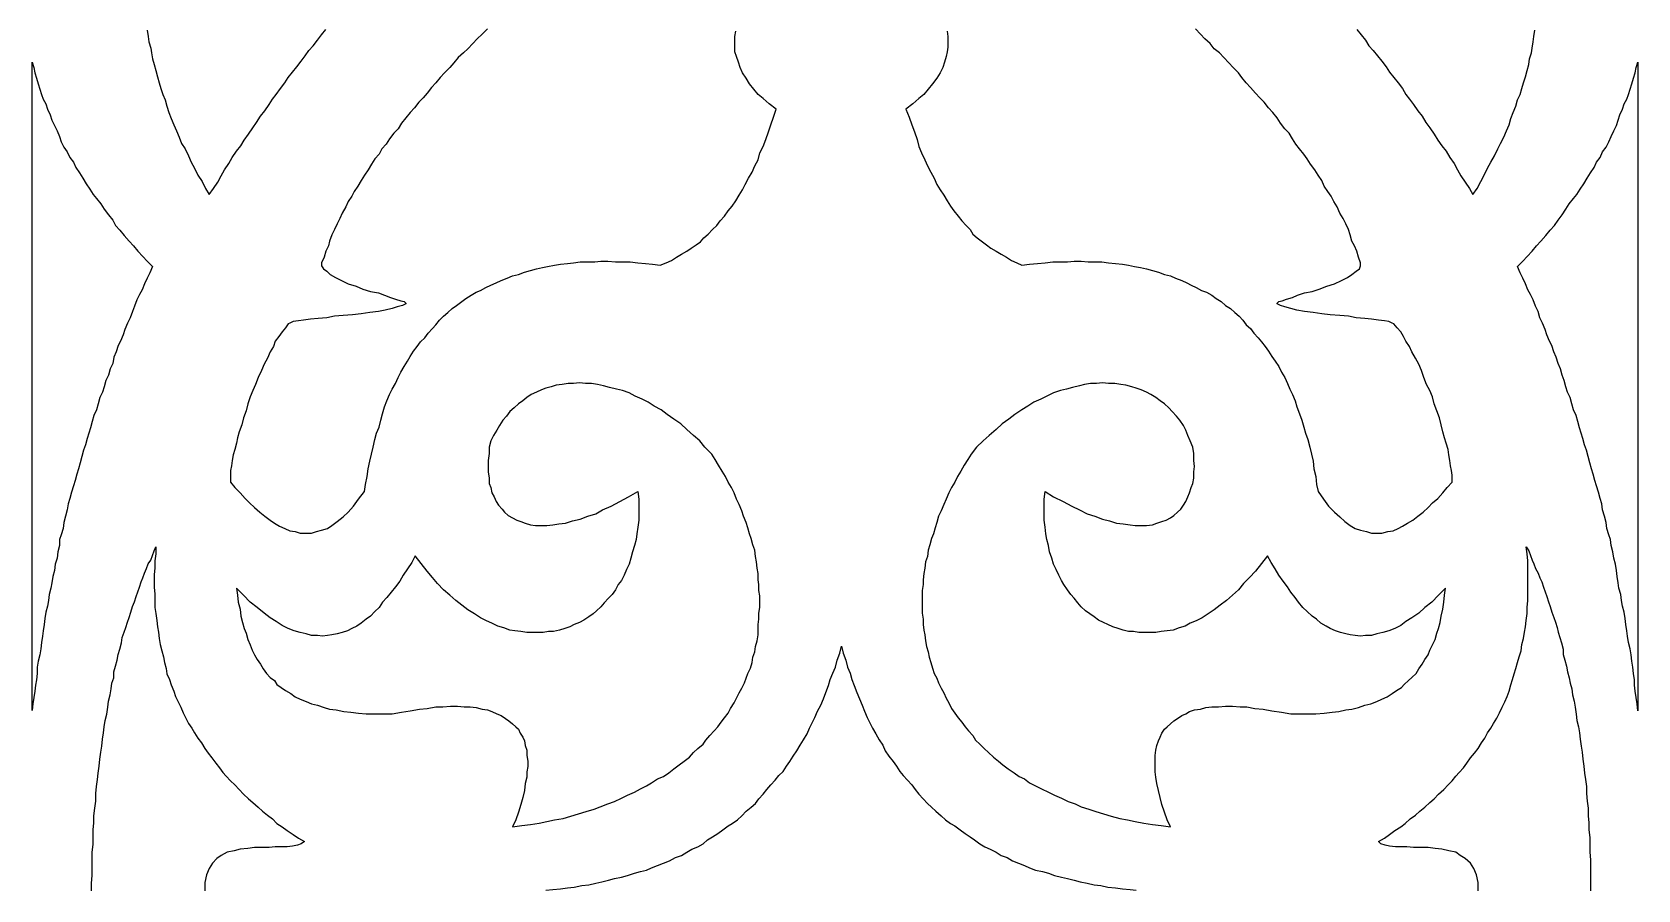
# Model space of a CAD drawing. Extents: x 100 to 710, y -550 to 180.
# Drawn here: x 529.6 to 609.6, y -188.4 to -145.7 of the extents above; entities that cross this region are included whole.
import ezdxf

# ---------------------------------------------------------------- set-up
doc = ezdxf.new("R2010")
doc.units = 0
doc.header["$MEASUREMENT"] = 0
doc.layers.add('LAYER_1', color=18, linetype='CONTINUOUS')

msp = doc.modelspace()

# ---------------------------------------------------------------- linework, layer by layer
at = {"layer": 'LAYER_1'}
for points in [[(535.355, -145.567), (535.397, -145.876), (535.44, -146.146), (535.526, -146.455), (535.569, -146.687), (535.611, -146.996), (535.697, -147.266), (535.782, -147.575), (535.868, -147.884), (535.954, -148.193), (536.039, -148.463), (536.125, -148.772), (536.253, -149.042), (536.339, -149.351), (536.424, -149.66), (536.553, -149.969), (536.681, -150.278), (536.809, -150.587), (536.938, -150.896), (537.066, -151.205), (537.237, -151.475), (537.408, -151.823), (537.537, -152.132), (537.708, -152.441), (537.879, -152.788), (538.093, -153.097), (538.264, -153.445), (538.435, -153.754), (538.649, -153.445), (538.863, -153.136), (539.034, -152.827), (539.205, -152.518), (539.419, -152.209), (539.591, -151.9), (539.804, -151.591), (540.018, -151.321), (540.19, -151.051), (540.403, -150.742), (540.617, -150.433), (540.789, -150.162), (541.002, -149.853), (541.216, -149.583), (541.43, -149.274), (541.601, -149.004), (541.773, -148.772), (541.987, -148.463), (542.2, -148.193), (542.372, -147.923), (542.586, -147.652), (542.8, -147.382), (543.013, -147.112), (543.227, -146.841), (543.399, -146.571), (543.612, -146.339), (543.826, -146.069), (544.04, -145.799), (544.254, -145.528)], [(552.298, -145.49), (552.041, -145.76), (551.785, -145.992), (551.571, -146.223), (551.314, -146.494), (551.1, -146.687), (550.843, -146.919), (550.63, -147.189), (550.416, -147.421), (550.159, -147.691), (549.945, -147.923), (549.731, -148.193), (549.517, -148.425), (549.303, -148.695), (549.089, -148.927), (548.875, -149.158), (548.661, -149.429), (548.447, -149.66), (548.233, -149.931), (548.02, -150.201), (547.848, -150.471), (547.634, -150.703), (547.42, -150.973), (547.249, -151.244), (547.035, -151.475), (546.907, -151.746), (546.693, -151.977), (546.522, -152.248), (546.351, -152.518), (546.18, -152.788), (546.009, -153.059), (545.837, -153.329), (545.666, -153.599), (545.538, -153.831), (545.367, -154.101), (545.238, -154.372), (545.067, -154.681), (544.939, -154.951), (544.81, -155.221), (544.682, -155.492), (544.554, -155.762), (544.425, -156.071), (544.383, -156.303), (544.254, -156.573), (544.169, -156.882), (544.04, -157.152), (544.04, -157.307), (544.126, -157.461), (544.297, -157.577), (544.468, -157.731), (544.725, -157.886), (545.024, -158.04), (545.367, -158.195), (545.752, -158.311), (546.094, -158.465), (546.479, -158.581), (546.864, -158.658), (547.164, -158.774), (547.463, -158.89), (547.72, -158.967), (547.977, -159.044), (548.148, -159.083), (548.233, -159.16), (548.233, -159.199), (548.062, -159.276), (547.806, -159.353), (547.549, -159.431), (547.207, -159.508), (546.864, -159.585), (546.436, -159.624), (546.009, -159.701), (545.581, -159.74), (545.11, -159.778), (544.682, -159.817), (544.297, -159.894), (543.869, -159.933), (543.484, -159.971), (543.142, -160.01), (542.885, -160.048), (542.628, -160.087), (542.457, -160.164), (542.372, -160.203), (542.243, -160.396), (542.072, -160.589), (541.901, -160.821), (541.73, -161.052), (541.644, -161.323), (541.473, -161.593), (541.345, -161.902), (541.174, -162.211), (541.045, -162.52), (540.874, -162.868), (540.746, -163.215), (540.617, -163.524), (540.489, -163.833), (540.361, -164.181), (540.275, -164.528), (540.147, -164.876), (540.061, -165.223), (539.933, -165.571), (539.847, -165.88), (539.804, -166.15), (539.719, -166.459), (539.633, -166.729), (539.591, -167), (539.548, -167.27), (539.505, -167.502), (539.505, -167.733), (539.505, -167.926), (539.505, -168.081), (539.719, -168.351), (539.976, -168.622), (540.232, -168.892), (540.446, -169.124), (540.703, -169.355), (540.96, -169.587), (541.216, -169.78), (541.473, -169.973), (541.687, -170.128), (541.944, -170.282), (542.2, -170.398), (542.457, -170.514), (542.714, -170.552), (542.971, -170.63), (543.227, -170.63), (543.527, -170.63), (543.784, -170.552), (544.04, -170.475), (544.34, -170.398), (544.554, -170.243), (544.81, -170.05), (545.11, -169.819), (545.367, -169.587), (545.623, -169.278), (545.88, -168.93), (546.18, -168.544), (546.222, -168.197), (546.308, -167.811), (546.351, -167.424), (546.436, -167.038), (546.522, -166.691), (546.608, -166.343), (546.693, -165.957), (546.779, -165.648), (546.907, -165.339), (546.993, -164.991), (547.078, -164.683), (547.164, -164.335), (547.292, -164.026), (547.42, -163.717), (547.549, -163.447), (547.72, -163.176), (547.848, -162.868), (547.977, -162.597), (548.148, -162.327), (548.319, -162.057), (548.447, -161.825), (548.619, -161.555), (548.79, -161.323), (548.961, -161.091), (549.175, -160.898), (549.346, -160.666), (549.56, -160.435), (549.731, -160.242), (549.902, -160.01), (550.116, -159.817), (550.33, -159.624), (550.544, -159.431), (550.758, -159.276), (551.015, -159.083), (551.229, -158.929), (551.485, -158.774), (551.742, -158.62), (551.956, -158.542), (552.213, -158.388), (552.469, -158.272), (552.726, -158.156), (552.983, -158.04), (553.282, -157.924), (553.539, -157.809), (553.839, -157.731), (554.138, -157.616), (554.438, -157.538), (554.737, -157.461), (555.037, -157.384), (555.293, -157.345), (555.636, -157.268), (555.935, -157.229), (556.277, -157.191), (556.577, -157.152), (556.919, -157.114), (557.261, -157.114), (557.647, -157.114), (557.946, -157.075), (558.288, -157.075), (558.673, -157.114), (559.016, -157.114), (559.401, -157.114), (559.786, -157.152), (560.171, -157.191), (560.513, -157.229), (560.898, -157.268), (561.198, -157.152), (561.455, -157.036), (561.711, -156.882), (561.968, -156.727), (562.225, -156.573), (562.439, -156.418), (562.695, -156.264), (562.909, -156.109), (563.08, -155.916), (563.294, -155.723), (563.508, -155.492), (563.722, -155.298), (563.893, -155.067), (564.107, -154.835), (564.278, -154.565), (564.492, -154.333), (564.664, -154.063), (564.835, -153.792), (565.006, -153.522), (565.134, -153.252), (565.305, -152.943), (565.477, -152.634), (565.605, -152.325), (565.776, -152.016), (565.862, -151.668), (566.033, -151.36), (566.161, -151.012), (566.289, -150.626), (566.418, -150.278), (566.546, -149.892), (566.675, -149.506), (566.332, -149.236), (566.033, -148.965), (565.776, -148.772), (565.562, -148.502), (565.348, -148.231), (565.177, -147.961), (565.006, -147.691), (564.878, -147.421), (564.792, -147.15), (564.706, -146.88), (564.621, -146.648), (564.621, -146.416), (564.621, -146.146), (564.621, -145.876), (564.664, -145.606)], [(575.189, -145.606), (575.232, -145.876), (575.232, -146.146), (575.232, -146.416), (575.189, -146.648), (575.146, -146.88), (575.061, -147.15), (574.975, -147.421), (574.847, -147.691), (574.676, -147.961), (574.462, -148.231), (574.248, -148.502), (574.034, -148.772), (573.777, -148.965), (573.478, -149.236), (573.135, -149.506), (573.307, -149.892), (573.435, -150.278), (573.563, -150.626), (573.692, -151.012), (573.777, -151.36), (573.906, -151.668), (574.077, -152.016), (574.205, -152.325), (574.376, -152.634), (574.547, -152.943), (574.676, -153.252), (574.847, -153.522), (575.018, -153.792), (575.189, -154.063), (575.36, -154.333), (575.531, -154.565), (575.745, -154.835), (575.917, -155.067), (576.13, -155.298), (576.344, -155.492), (576.473, -155.723), (576.687, -155.916), (576.943, -156.109), (577.157, -156.264), (577.371, -156.418), (577.628, -156.573), (577.885, -156.727), (578.141, -156.882), (578.398, -157.036), (578.655, -157.152), (578.912, -157.268), (579.297, -157.229), (579.682, -157.191), (580.067, -157.152), (580.452, -157.114), (580.794, -157.114), (581.179, -157.114), (581.522, -157.075), (581.864, -157.075), (582.206, -157.114), (582.548, -157.114), (582.891, -157.114), (583.233, -157.152), (583.575, -157.191), (583.918, -157.229), (584.217, -157.268), (584.517, -157.345), (584.816, -157.384), (585.116, -157.461), (585.415, -157.538), (585.715, -157.616), (586.014, -157.731), (586.314, -157.809), (586.57, -157.924), (586.87, -158.04), (587.127, -158.156), (587.341, -158.272), (587.597, -158.388), (587.854, -158.542), (588.111, -158.62), (588.367, -158.774), (588.581, -158.929), (588.838, -159.083), (589.052, -159.276), (589.309, -159.431), (589.523, -159.624), (589.737, -159.817), (589.908, -160.01), (590.079, -160.242), (590.293, -160.435), (590.464, -160.666), (590.678, -160.898), (590.849, -161.091), (591.02, -161.323), (591.191, -161.555), (591.363, -161.825), (591.534, -162.057), (591.705, -162.327), (591.833, -162.597), (592.004, -162.868), (592.133, -163.176), (592.261, -163.447), (592.389, -163.717), (592.518, -164.026), (592.603, -164.335), (592.732, -164.683), (592.86, -164.991), (592.946, -165.339), (593.031, -165.648), (593.16, -165.957), (593.245, -166.343), (593.331, -166.691), (593.416, -167.038), (593.459, -167.424), (593.545, -167.811), (593.587, -168.197), (593.673, -168.544), (593.93, -168.93), (594.186, -169.278), (594.486, -169.587), (594.743, -169.819), (594.999, -170.05), (595.256, -170.243), (595.513, -170.398), (595.77, -170.475), (596.069, -170.552), (596.326, -170.63), (596.583, -170.63), (596.839, -170.63), (597.139, -170.552), (597.395, -170.514), (597.652, -170.398), (597.866, -170.282), (598.123, -170.128), (598.38, -169.973), (598.636, -169.78), (598.893, -169.587), (599.15, -169.355), (599.364, -169.124), (599.62, -168.892), (599.877, -168.622), (600.091, -168.351), (600.348, -168.081), (600.348, -167.926), (600.348, -167.733), (600.305, -167.502), (600.262, -167.27), (600.219, -167), (600.177, -166.729), (600.134, -166.459), (600.048, -166.15), (599.963, -165.88), (599.877, -165.571), (599.792, -165.223), (599.706, -164.876), (599.578, -164.528), (599.449, -164.181), (599.364, -163.833), (599.235, -163.524), (599.064, -163.215), (598.936, -162.868), (598.807, -162.52), (598.679, -162.211), (598.508, -161.902), (598.337, -161.593), (598.208, -161.323), (598.037, -161.052), (597.909, -160.821), (597.781, -160.589), (597.609, -160.396), (597.438, -160.203), (597.353, -160.164), (597.182, -160.087), (596.968, -160.048), (596.668, -160.01), (596.326, -159.971), (595.984, -159.933), (595.556, -159.894), (595.171, -159.817), (594.743, -159.778), (594.272, -159.74), (593.844, -159.701), (593.416, -159.624), (592.988, -159.585), (592.603, -159.508), (592.304, -159.431), (592.004, -159.353), (591.79, -159.276), (591.619, -159.199), (591.619, -159.16), (591.705, -159.083), (591.876, -159.044), (592.09, -158.967), (592.389, -158.89), (592.646, -158.774), (592.988, -158.658), (593.374, -158.581), (593.716, -158.465), (594.101, -158.311), (594.486, -158.195), (594.828, -158.04), (595.128, -157.886), (595.342, -157.731), (595.556, -157.577), (595.727, -157.461), (595.77, -157.307), (595.77, -157.152), (595.684, -156.882), (595.598, -156.573), (595.47, -156.303), (595.342, -156.071), (595.256, -155.762), (595.171, -155.492), (595.042, -155.221), (594.914, -154.951), (594.743, -154.681), (594.614, -154.372), (594.443, -154.101), (594.315, -153.831), (594.144, -153.599), (593.973, -153.329), (593.844, -153.059), (593.673, -152.788), (593.502, -152.518), (593.288, -152.248), (593.117, -151.977), (592.946, -151.746), (592.732, -151.475), (592.561, -151.244), (592.389, -150.973), (592.218, -150.703), (592.004, -150.471), (591.79, -150.201), (591.619, -149.931), (591.405, -149.66), (591.191, -149.429), (590.977, -149.158), (590.764, -148.927), (590.55, -148.695), (590.293, -148.425), (590.079, -148.193), (589.865, -147.923), (589.694, -147.691), (589.437, -147.421), (589.223, -147.189), (588.966, -146.919), (588.753, -146.687), (588.496, -146.494), (588.282, -146.223), (588.025, -145.992), (587.811, -145.76), (587.555, -145.49)], [(595.598, -145.528), (595.812, -145.799), (596.026, -146.069), (596.197, -146.339), (596.411, -146.571), (596.625, -146.841), (596.839, -147.112), (597.053, -147.382), (597.224, -147.652), (597.438, -147.923), (597.652, -148.193), (597.866, -148.463), (598.037, -148.772), (598.208, -149.004), (598.422, -149.274), (598.636, -149.583), (598.85, -149.853), (599.021, -150.162), (599.235, -150.433), (599.449, -150.742), (599.62, -151.051), (599.834, -151.321), (600.048, -151.591), (600.219, -151.9), (600.433, -152.209), (600.604, -152.518), (600.776, -152.827), (600.99, -153.136), (601.204, -153.445), (601.375, -153.754), (601.589, -153.445), (601.76, -153.097), (601.931, -152.788), (602.102, -152.441), (602.273, -152.132), (602.444, -151.823), (602.615, -151.475), (602.744, -151.205), (602.915, -150.896), (603.043, -150.587), (603.172, -150.278), (603.257, -149.969), (603.386, -149.66), (603.514, -149.351), (603.6, -149.042), (603.728, -148.772), (603.814, -148.463), (603.899, -148.193), (603.985, -147.884), (604.07, -147.575), (604.156, -147.266), (604.199, -146.996), (604.284, -146.687), (604.327, -146.455), (604.37, -146.146), (604.413, -145.876), (604.455, -145.567)], [(532.573, -188.458), (532.573, -188.072), (532.616, -187.686), (532.616, -187.338), (532.616, -186.913), (532.616, -186.527), (532.659, -186.141), (532.659, -185.793), (532.659, -185.407), (532.702, -185.06), (532.702, -184.712), (532.745, -184.326), (532.787, -183.978), (532.787, -183.592), (532.83, -183.245), (532.873, -182.897), (532.916, -182.588), (532.959, -182.241), (533.001, -181.893), (533.044, -181.546), (533.087, -181.237), (533.13, -180.889), (533.172, -180.58), (533.215, -180.271), (533.258, -179.962), (533.344, -179.653), (533.386, -179.306), (533.429, -178.997), (533.515, -178.688), (533.558, -178.379), (533.6, -178.109), (533.686, -177.838), (533.686, -177.529), (533.771, -177.259), (533.857, -176.95), (533.9, -176.68), (533.985, -176.409), (534.071, -176.1), (534.114, -175.83), (534.199, -175.56), (534.285, -175.328), (534.371, -175.058), (534.456, -174.826), (534.542, -174.556), (534.627, -174.285), (534.713, -174.054), (534.798, -173.783), (534.884, -173.552), (534.97, -173.32), (535.055, -173.05), (535.141, -172.857), (535.226, -172.625), (535.312, -172.393), (535.397, -172.161), (535.526, -171.968), (535.611, -171.737), (535.697, -171.505), (535.782, -171.312), (535.782, -171.659), (535.74, -172.007), (535.74, -172.355), (535.697, -172.702), (535.697, -173.011), (535.697, -173.32), (535.74, -173.668), (535.74, -173.977), (535.74, -174.324), (535.782, -174.633), (535.825, -174.981), (535.868, -175.289), (535.911, -175.56), (535.954, -175.869), (535.996, -176.178), (536.082, -176.487), (536.168, -176.796), (536.21, -177.066), (536.296, -177.375), (536.339, -177.645), (536.467, -177.915), (536.553, -178.186), (536.681, -178.495), (536.767, -178.765), (536.895, -179.035), (537.023, -179.306), (537.152, -179.576), (537.28, -179.846), (537.408, -180.117), (537.58, -180.348), (537.708, -180.58), (537.879, -180.85), (538.05, -181.082), (538.221, -181.352), (538.392, -181.584), (538.564, -181.816), (538.778, -182.086), (538.949, -182.318), (539.12, -182.55), (539.291, -182.743), (539.505, -182.974), (539.719, -183.167), (539.933, -183.399), (540.147, -183.631), (540.403, -183.863), (540.617, -184.056), (540.874, -184.287), (541.088, -184.48), (541.345, -184.674), (541.601, -184.867), (541.815, -185.098), (542.072, -185.253), (542.329, -185.446), (542.628, -185.639), (542.885, -185.832), (543.185, -185.987), (543.013, -186.102), (542.842, -186.18), (542.586, -186.218), (542.329, -186.257), (542.029, -186.257), (541.73, -186.257), (541.43, -186.295), (541.045, -186.295), (540.703, -186.295), (540.361, -186.334), (539.976, -186.373), (539.676, -186.45), (539.334, -186.527), (539.034, -186.682), (538.82, -186.836), (538.606, -187.068), (538.435, -187.338), (538.307, -187.647), (538.221, -188.033), (538.221, -188.458)], [(601.631, -188.458), (601.631, -188.033), (601.546, -187.647), (601.417, -187.338), (601.246, -187.068), (600.99, -186.836), (600.733, -186.682), (600.519, -186.527), (600.177, -186.45), (599.834, -186.373), (599.492, -186.334), (599.15, -186.295), (598.765, -186.295), (598.422, -186.295), (598.08, -186.257), (597.823, -186.257), (597.524, -186.257), (597.224, -186.218), (597.01, -186.18), (596.796, -186.102), (596.668, -185.987), (596.968, -185.832), (597.224, -185.639), (597.481, -185.446), (597.781, -185.253), (597.995, -185.098), (598.251, -184.867), (598.508, -184.674), (598.722, -184.48), (598.979, -184.287), (599.235, -184.056), (599.449, -183.863), (599.663, -183.631), (599.92, -183.399), (600.134, -183.167), (600.348, -182.974), (600.519, -182.743), (600.69, -182.55), (600.904, -182.318), (601.075, -182.086), (601.246, -181.816), (601.46, -181.584), (601.631, -181.352), (601.803, -181.082), (601.974, -180.85), (602.102, -180.58), (602.273, -180.348), (602.402, -180.117), (602.573, -179.846), (602.701, -179.576), (602.829, -179.306), (602.958, -179.035), (603.086, -178.765), (603.172, -178.495), (603.257, -178.186), (603.343, -177.915), (603.428, -177.645), (603.514, -177.375), (603.6, -177.066), (603.685, -176.796), (603.771, -176.487), (603.814, -176.178), (603.899, -175.869), (603.942, -175.56), (603.985, -175.289), (604.027, -174.981), (604.07, -174.633), (604.07, -174.324), (604.113, -173.977), (604.113, -173.668), (604.113, -173.32), (604.113, -173.011), (604.113, -172.702), (604.113, -172.355), (604.113, -172.007), (604.07, -171.659), (604.027, -171.312), (604.156, -171.505), (604.241, -171.737), (604.327, -171.968), (604.413, -172.161), (604.498, -172.393), (604.626, -172.625), (604.712, -172.857), (604.798, -173.05), (604.883, -173.32), (604.969, -173.552), (605.054, -173.783), (605.14, -174.054), (605.225, -174.285), (605.311, -174.556), (605.397, -174.826), (605.482, -175.058), (605.568, -175.328), (605.611, -175.56), (605.696, -175.83), (605.782, -176.1), (605.867, -176.409), (605.867, -176.68), (605.953, -176.95), (606.038, -177.259), (606.081, -177.529), (606.167, -177.838), (606.21, -178.109), (606.295, -178.379), (606.338, -178.688), (606.424, -178.997), (606.466, -179.306), (606.509, -179.653), (606.552, -179.962), (606.637, -180.271), (606.68, -180.58), (606.723, -180.889), (606.766, -181.237), (606.809, -181.546), (606.851, -181.893), (606.894, -182.241), (606.937, -182.588), (606.98, -182.897), (607.023, -183.245), (607.023, -183.592), (607.065, -183.978), (607.108, -184.326), (607.108, -184.712), (607.151, -185.06), (607.151, -185.407), (607.194, -185.793), (607.194, -186.141), (607.194, -186.527), (607.236, -186.913), (607.236, -187.3), (607.236, -187.686), (607.236, -188.072), (607.236, -188.458)], [(555.208, -188.419), (555.55, -188.381), (555.935, -188.342), (556.277, -188.304), (556.62, -188.265), (557.005, -188.188), (557.347, -188.149), (557.689, -188.072), (557.989, -187.995), (558.331, -187.917), (558.631, -187.84), (558.973, -187.763), (559.272, -187.686), (559.615, -187.57), (559.914, -187.493), (560.214, -187.415), (560.47, -187.3), (560.77, -187.184), (561.069, -187.068), (561.369, -186.952), (561.668, -186.797), (561.968, -186.682), (562.225, -186.527), (562.481, -186.373), (562.781, -186.257), (563.038, -186.102), (563.252, -185.909), (563.508, -185.755), (563.765, -185.6), (564.022, -185.407), (564.278, -185.214), (564.492, -185.098), (564.749, -184.905), (564.963, -184.712), (565.177, -184.48), (565.434, -184.287), (565.648, -184.094), (565.819, -183.863), (566.033, -183.631), (566.204, -183.399), (566.418, -183.167), (566.632, -182.936), (566.803, -182.704), (567.017, -182.511), (567.188, -182.241), (567.359, -182.009), (567.53, -181.739), (567.701, -181.468), (567.873, -181.198), (568.044, -180.928), (568.215, -180.619), (568.343, -180.348), (568.472, -180.078), (568.6, -179.808), (568.728, -179.499), (568.899, -179.19), (569.028, -178.881), (569.156, -178.572), (569.285, -178.224), (569.37, -177.915), (569.498, -177.607), (569.627, -177.298), (569.712, -176.95), (569.841, -176.602), (569.926, -176.255), (570.012, -176.602), (570.14, -176.95), (570.226, -177.298), (570.354, -177.607), (570.44, -177.915), (570.568, -178.224), (570.697, -178.572), (570.825, -178.881), (570.953, -179.19), (571.082, -179.499), (571.21, -179.808), (571.338, -180.078), (571.467, -180.348), (571.638, -180.619), (571.809, -180.928), (571.98, -181.198), (572.108, -181.468), (572.28, -181.739), (572.494, -182.009), (572.665, -182.241), (572.836, -182.511), (573.007, -182.704), (573.221, -182.936), (573.435, -183.167), (573.606, -183.399), (573.777, -183.631), (573.991, -183.863), (574.205, -184.094), (574.419, -184.287), (574.633, -184.48), (574.89, -184.712), (575.104, -184.905), (575.36, -185.098), (575.574, -185.214), (575.831, -185.407), (576.088, -185.6), (576.344, -185.755), (576.558, -185.909), (576.815, -186.102), (577.072, -186.257), (577.328, -186.373), (577.628, -186.527), (577.885, -186.682), (578.184, -186.797), (578.441, -186.952), (578.74, -187.068), (579.04, -187.184), (579.297, -187.3), (579.596, -187.415), (579.938, -187.493), (580.238, -187.57), (580.537, -187.686), (580.88, -187.763), (581.179, -187.84), (581.522, -187.917), (581.821, -187.995), (582.163, -188.072), (582.506, -188.149), (582.848, -188.188), (583.19, -188.265), (583.575, -188.304), (583.918, -188.342), (584.303, -188.381), (584.602, -188.419)]]:
    msp.add_lwpolyline(points, dxfattribs=at)
for points in [[(529.622, -179.468), (529.622, -147.15), (529.707, -147.421), (529.75, -147.691), (529.835, -147.961), (529.921, -148.231), (530.006, -148.502), (530.092, -148.772), (530.177, -149.004), (530.306, -149.236), (530.391, -149.506), (530.52, -149.776), (530.605, -150.047), (530.734, -150.317), (530.862, -150.587), (530.99, -150.857), (531.076, -151.128), (531.204, -151.398), (531.375, -151.63), (531.504, -151.9), (531.675, -152.132), (531.803, -152.402), (531.974, -152.673), (532.146, -152.943), (532.317, -153.213), (532.488, -153.483), (532.659, -153.754), (532.83, -153.947), (533.044, -154.217), (533.215, -154.488), (533.429, -154.758), (533.643, -155.028), (533.771, -155.298), (533.985, -155.53), (534.199, -155.801), (534.456, -156.071), (534.67, -156.303), (534.884, -156.573), (535.141, -156.843), (535.355, -157.075), (535.611, -157.345), (535.483, -157.654), (535.355, -157.924), (535.226, -158.195), (535.098, -158.504), (534.97, -158.735), (534.841, -159.006), (534.713, -159.315), (534.627, -159.585), (534.499, -159.894), (534.371, -160.164), (534.242, -160.473), (534.157, -160.744), (534.028, -161.052), (533.9, -161.284), (533.814, -161.593), (533.686, -161.863), (533.643, -162.172), (533.515, -162.443), (533.429, -162.752), (533.301, -163.022), (533.215, -163.331), (533.13, -163.601), (533.001, -163.872), (532.916, -164.181), (532.83, -164.489), (532.702, -164.76), (532.616, -165.069), (532.531, -165.378), (532.445, -165.648), (532.36, -165.918), (532.274, -166.227), (532.188, -166.498), (532.103, -166.806), (532.017, -167.115), (531.932, -167.424), (531.846, -167.695), (531.761, -168.004), (531.675, -168.274), (531.589, -168.583), (531.504, -168.892), (531.418, -169.162), (531.375, -169.471), (531.29, -169.78), (531.204, -170.089), (531.162, -170.398), (531.076, -170.707), (530.99, -170.939), (530.99, -171.248), (530.905, -171.556), (530.862, -171.865), (530.776, -172.174), (530.734, -172.483), (530.648, -172.792), (530.605, -173.101), (530.562, -173.371), (530.477, -173.68), (530.434, -173.989), (530.391, -174.26), (530.306, -174.569), (530.263, -174.878), (530.22, -175.186), (530.177, -175.495), (530.135, -175.766), (530.092, -176.075), (530.049, -176.384), (530.006, -176.693), (529.921, -177.002), (529.878, -177.31), (529.878, -177.619), (529.835, -177.928), (529.792, -178.199), (529.75, -178.508), (529.707, -178.817), (529.664, -179.125)], [(609.589, -179.473), (609.547, -179.125), (609.504, -178.817), (609.461, -178.508), (609.419, -178.199), (609.419, -177.928), (609.376, -177.619), (609.333, -177.31), (609.29, -177.002), (609.247, -176.693), (609.205, -176.384), (609.119, -176.075), (609.076, -175.766), (609.034, -175.495), (608.991, -175.186), (608.948, -174.878), (608.905, -174.569), (608.82, -174.26), (608.777, -173.989), (608.734, -173.68), (608.648, -173.371), (608.606, -173.101), (608.563, -172.792), (608.52, -172.483), (608.477, -172.174), (608.392, -171.865), (608.349, -171.556), (608.263, -171.248), (608.221, -170.939), (608.135, -170.707), (608.049, -170.398), (608.007, -170.089), (607.921, -169.78), (607.835, -169.471), (607.793, -169.162), (607.707, -168.892), (607.622, -168.583), (607.536, -168.274), (607.45, -168.004), (607.365, -167.695), (607.279, -167.424), (607.194, -167.115), (607.108, -166.806), (607.023, -166.498), (606.937, -166.227), (606.851, -165.918), (606.766, -165.648), (606.68, -165.378), (606.595, -165.069), (606.509, -164.76), (606.381, -164.489), (606.295, -164.181), (606.21, -163.872), (606.081, -163.601), (605.996, -163.331), (605.91, -163.022), (605.824, -162.752), (605.739, -162.443), (605.611, -162.172), (605.525, -161.863), (605.397, -161.593), (605.311, -161.284), (605.183, -161.052), (605.054, -160.744), (604.969, -160.473), (604.84, -160.164), (604.712, -159.894), (604.626, -159.585), (604.498, -159.315), (604.37, -159.006), (604.241, -158.735), (604.113, -158.504), (603.985, -158.195), (603.856, -157.924), (603.728, -157.654), (603.6, -157.345), (603.856, -157.075), (604.07, -156.843), (604.327, -156.573), (604.541, -156.303), (604.755, -156.071), (605.012, -155.801), (605.225, -155.53), (605.439, -155.298), (605.611, -155.028), (605.824, -154.758), (605.996, -154.488), (606.167, -154.217), (606.381, -153.947), (606.552, -153.754), (606.723, -153.483), (606.894, -153.213), (607.065, -152.943), (607.236, -152.673), (607.408, -152.402), (607.536, -152.132), (607.707, -151.9), (607.835, -151.63), (608.007, -151.398), (608.135, -151.128), (608.263, -150.857), (608.392, -150.587), (608.52, -150.317), (608.606, -150.047), (608.691, -149.776), (608.82, -149.506), (608.905, -149.236), (609.034, -149.004), (609.119, -148.772), (609.205, -148.502), (609.29, -148.231), (609.376, -147.961), (609.461, -147.691), (609.504, -147.421), (609.589, -147.15)], [(548.704, -171.75), (548.533, -172.097), (548.319, -172.406), (548.105, -172.715), (547.934, -173.024), (547.72, -173.294), (547.506, -173.565), (547.292, -173.835), (547.078, -174.067), (546.907, -174.337), (546.693, -174.53), (546.479, -174.762), (546.265, -174.916), (546.009, -175.109), (545.795, -175.264), (545.538, -175.38), (545.324, -175.495), (545.067, -175.573), (544.81, -175.65), (544.554, -175.689), (544.34, -175.727), (544.083, -175.766), (543.826, -175.727), (543.527, -175.727), (543.27, -175.65), (542.971, -175.573), (542.671, -175.495), (542.372, -175.38), (542.072, -175.225), (541.773, -175.032), (541.473, -174.839), (541.174, -174.607), (540.831, -174.337), (540.489, -174.067), (540.147, -173.719), (539.804, -173.371), (539.847, -173.719), (539.89, -174.067), (539.976, -174.414), (540.018, -174.762), (540.104, -175.071), (540.19, -175.38), (540.275, -175.611), (540.361, -175.92), (540.489, -176.191), (540.575, -176.461), (540.703, -176.693), (540.831, -176.924), (541.002, -177.156), (541.131, -177.388), (541.302, -177.619), (541.473, -177.812), (541.687, -177.967), (541.815, -178.16), (542.029, -178.315), (542.243, -178.469), (542.5, -178.623), (542.714, -178.778), (542.971, -178.894), (543.27, -179.01), (543.527, -179.125), (543.826, -179.203), (544.169, -179.319), (544.425, -179.396), (544.768, -179.434), (545.153, -179.512), (545.495, -179.55), (545.88, -179.589), (546.265, -179.627), (546.693, -179.627), (547.078, -179.627), (547.549, -179.627), (548.02, -179.55), (548.447, -179.473), (548.918, -179.396), (549.303, -179.357), (549.731, -179.28), (550.073, -179.28), (550.458, -179.241), (550.801, -179.241), (551.143, -179.28), (551.442, -179.28), (551.742, -179.319), (552.041, -179.396), (552.298, -179.434), (552.512, -179.512), (552.769, -179.627), (552.983, -179.705), (553.197, -179.859), (553.368, -179.975), (553.539, -180.13), (553.71, -180.284), (553.839, -180.4), (553.924, -180.593), (554.052, -180.786), (554.138, -180.979), (554.181, -181.211), (554.266, -181.443), (554.266, -181.713), (554.309, -181.983), (554.309, -182.253), (554.266, -182.524), (554.266, -182.794), (554.181, -183.103), (554.138, -183.451), (554.052, -183.798), (553.967, -184.146), (553.839, -184.532), (553.71, -184.918), (553.539, -185.266), (554.01, -185.188), (554.438, -185.15), (554.865, -185.073), (555.25, -184.995), (555.636, -184.918), (556.063, -184.841), (556.449, -184.725), (556.834, -184.609), (557.219, -184.493), (557.604, -184.377), (557.903, -184.262), (558.288, -184.107), (558.631, -183.991), (558.973, -183.837), (559.272, -183.682), (559.615, -183.528), (559.914, -183.373), (560.214, -183.219), (560.47, -183.064), (560.77, -182.871), (561.069, -182.756), (561.326, -182.562), (561.583, -182.369), (561.84, -182.176), (562.096, -181.983), (562.353, -181.79), (562.567, -181.558), (562.781, -181.365), (563.038, -181.134), (563.166, -180.94), (563.38, -180.709), (563.594, -180.477), (563.765, -180.284), (563.936, -180.052), (564.107, -179.821), (564.278, -179.589), (564.407, -179.357), (564.578, -179.087), (564.706, -178.855), (564.835, -178.585), (564.963, -178.353), (565.091, -178.083), (565.177, -177.851), (565.263, -177.619), (565.391, -177.349), (565.477, -177.079), (565.519, -176.808), (565.605, -176.538), (565.648, -176.268), (565.733, -175.997), (565.776, -175.689), (565.776, -175.457), (565.776, -175.186), (565.819, -174.916), (565.819, -174.607), (565.862, -174.337), (565.862, -174.067), (565.862, -173.758), (565.819, -173.487), (565.819, -173.178), (565.776, -172.947), (565.776, -172.638), (565.733, -172.367), (565.69, -172.058), (565.648, -171.788), (565.605, -171.479), (565.519, -171.209), (565.434, -170.9), (565.348, -170.668), (565.263, -170.359), (565.177, -170.089), (565.049, -169.78), (564.963, -169.51), (564.835, -169.201), (564.706, -168.93), (564.578, -168.622), (564.45, -168.351), (564.278, -168.081), (564.15, -167.811), (563.979, -167.54), (563.808, -167.231), (563.637, -166.961), (563.466, -166.691), (563.123, -166.343), (562.867, -166.034), (562.567, -165.764), (562.225, -165.455), (561.925, -165.185), (561.583, -164.953), (561.241, -164.721), (560.941, -164.489), (560.599, -164.296), (560.299, -164.103), (560, -163.949), (559.658, -163.794), (559.358, -163.64), (559.016, -163.524), (558.716, -163.447), (558.374, -163.37), (558.074, -163.292), (557.775, -163.215), (557.475, -163.176), (557.176, -163.176), (556.876, -163.138), (556.577, -163.176), (556.32, -163.176), (556.021, -163.215), (555.721, -163.254), (555.464, -163.331), (555.208, -163.408), (554.994, -163.485), (554.737, -163.601), (554.48, -163.717), (554.266, -163.872), (554.052, -164.026), (553.839, -164.181), (553.625, -164.374), (553.411, -164.567), (553.239, -164.798), (553.068, -164.991), (552.897, -165.262), (552.769, -165.494), (552.598, -165.764), (552.469, -166.034), (552.384, -166.343), (552.384, -166.652), (552.341, -167), (552.341, -167.309), (552.341, -167.579), (552.384, -167.888), (552.384, -168.158), (552.469, -168.351), (552.512, -168.622), (552.64, -168.815), (552.726, -169.046), (552.854, -169.239), (553.026, -169.432), (553.154, -169.587), (553.325, -169.741), (553.539, -169.857), (553.753, -169.973), (553.967, -170.05), (554.181, -170.128), (554.438, -170.205), (554.694, -170.243), (554.994, -170.243), (555.25, -170.243), (555.55, -170.205), (555.849, -170.166), (556.192, -170.128), (556.534, -170.012), (556.919, -169.935), (557.304, -169.78), (557.689, -169.664), (558.032, -169.471), (558.459, -169.278), (558.887, -169.046), (559.315, -168.815), (559.786, -168.544), (559.829, -168.93), (559.829, -169.278), (559.829, -169.626), (559.829, -169.973), (559.786, -170.321), (559.743, -170.668), (559.7, -170.939), (559.615, -171.248), (559.529, -171.556), (559.444, -171.865), (559.358, -172.174), (559.23, -172.445), (559.101, -172.715), (558.973, -172.985), (558.802, -173.178), (558.673, -173.449), (558.502, -173.68), (558.331, -173.873), (558.117, -174.105), (557.946, -174.298), (557.732, -174.491), (557.561, -174.646), (557.347, -174.8), (557.09, -174.955), (556.876, -175.071), (556.62, -175.186), (556.406, -175.302), (556.149, -175.38), (555.892, -175.457), (555.593, -175.534), (555.336, -175.534), (555.079, -175.573), (554.823, -175.573), (554.566, -175.573), (554.266, -175.573), (553.967, -175.534), (553.667, -175.495), (553.411, -175.457), (553.111, -175.341), (552.812, -175.264), (552.512, -175.109), (552.255, -174.993), (551.956, -174.839), (551.656, -174.646), (551.314, -174.453), (551.015, -174.221), (550.715, -173.989), (550.416, -173.719), (550.116, -173.449), (549.817, -173.14), (549.56, -172.831), (549.303, -172.522), (549.004, -172.136)], [(591.149, -171.75), (590.849, -172.136), (590.55, -172.522), (590.25, -172.831), (589.951, -173.14), (589.694, -173.449), (589.394, -173.719), (589.095, -173.989), (588.795, -174.221), (588.496, -174.453), (588.196, -174.646), (587.897, -174.839), (587.597, -174.993), (587.298, -175.109), (587.041, -175.264), (586.742, -175.341), (586.442, -175.457), (586.143, -175.495), (585.843, -175.534), (585.586, -175.573), (585.287, -175.573), (584.987, -175.573), (584.731, -175.573), (584.474, -175.534), (584.217, -175.534), (583.96, -175.457), (583.704, -175.38), (583.447, -175.302), (583.19, -175.186), (582.976, -175.071), (582.72, -174.955), (582.506, -174.8), (582.292, -174.646), (582.078, -174.491), (581.864, -174.298), (581.693, -174.105), (581.522, -173.873), (581.35, -173.68), (581.179, -173.449), (581.008, -173.178), (580.88, -172.985), (580.751, -172.715), (580.623, -172.445), (580.495, -172.174), (580.409, -171.865), (580.281, -171.556), (580.238, -171.248), (580.152, -170.939), (580.11, -170.668), (580.067, -170.321), (580.024, -169.973), (580.024, -169.626), (580.024, -169.278), (580.024, -168.93), (580.067, -168.544), (580.495, -168.815), (580.965, -169.046), (581.393, -169.278), (581.778, -169.471), (582.163, -169.664), (582.548, -169.78), (582.934, -169.935), (583.276, -170.012), (583.618, -170.128), (583.96, -170.166), (584.303, -170.205), (584.559, -170.243), (584.859, -170.243), (585.116, -170.243), (585.415, -170.205), (585.629, -170.128), (585.886, -170.05), (586.1, -169.973), (586.314, -169.857), (586.485, -169.741), (586.656, -169.587), (586.827, -169.432), (586.956, -169.239), (587.084, -169.046), (587.169, -168.815), (587.255, -168.622), (587.341, -168.351), (587.426, -168.158), (587.469, -167.888), (587.469, -167.579), (587.512, -167.309), (587.469, -167), (587.469, -166.652), (587.426, -166.343), (587.298, -166.034), (587.169, -165.764), (587.084, -165.494), (586.956, -165.262), (586.784, -164.991), (586.613, -164.798), (586.399, -164.567), (586.228, -164.374), (586.014, -164.181), (585.8, -164.026), (585.586, -163.872), (585.33, -163.717), (585.116, -163.601), (584.859, -163.485), (584.602, -163.408), (584.388, -163.331), (584.089, -163.254), (583.832, -163.215), (583.533, -163.176), (583.233, -163.176), (582.934, -163.138), (582.634, -163.176), (582.335, -163.176), (582.035, -163.215), (581.778, -163.292), (581.436, -163.37), (581.136, -163.447), (580.837, -163.524), (580.495, -163.64), (580.152, -163.794), (579.853, -163.949), (579.511, -164.103), (579.211, -164.296), (578.912, -164.489), (578.569, -164.721), (578.27, -164.953), (577.927, -165.185), (577.628, -165.455), (577.286, -165.764), (576.986, -166.034), (576.644, -166.343), (576.387, -166.691), (576.216, -166.961), (576.045, -167.231), (575.874, -167.54), (575.703, -167.811), (575.574, -168.081), (575.403, -168.351), (575.275, -168.622), (575.146, -168.93), (575.018, -169.201), (574.89, -169.51), (574.761, -169.78), (574.676, -170.089), (574.59, -170.359), (574.505, -170.668), (574.419, -170.9), (574.333, -171.209), (574.248, -171.479), (574.205, -171.788), (574.119, -172.058), (574.077, -172.367), (574.034, -172.638), (573.991, -172.947), (573.991, -173.178), (573.948, -173.487), (573.948, -173.758), (573.948, -174.067), (573.948, -174.337), (573.948, -174.607), (573.991, -174.916), (573.991, -175.186), (574.034, -175.457), (574.077, -175.689), (574.119, -175.997), (574.162, -176.268), (574.248, -176.538), (574.291, -176.808), (574.376, -177.079), (574.462, -177.349), (574.547, -177.619), (574.676, -177.851), (574.761, -178.083), (574.89, -178.353), (575.018, -178.585), (575.146, -178.855), (575.275, -179.087), (575.403, -179.357), (575.574, -179.589), (575.745, -179.821), (575.917, -180.052), (576.088, -180.284), (576.259, -180.477), (576.473, -180.709), (576.601, -180.94), (576.815, -181.134), (577.029, -181.365), (577.243, -181.558), (577.5, -181.79), (577.756, -181.983), (577.97, -182.176), (578.227, -182.369), (578.527, -182.562), (578.783, -182.756), (579.04, -182.871), (579.297, -183.064), (579.596, -183.219), (579.896, -183.373), (580.238, -183.528), (580.537, -183.682), (580.88, -183.837), (581.222, -183.991), (581.564, -184.107), (581.864, -184.262), (582.249, -184.377), (582.591, -184.493), (582.976, -184.609), (583.361, -184.725), (583.789, -184.841), (584.174, -184.918), (584.559, -184.995), (584.987, -185.073), (585.415, -185.15), (585.843, -185.188), (586.314, -185.266), (586.143, -184.918), (586.014, -184.532), (585.886, -184.146), (585.8, -183.798), (585.715, -183.451), (585.629, -183.103), (585.586, -182.794), (585.544, -182.524), (585.544, -182.253), (585.544, -181.983), (585.544, -181.713), (585.586, -181.443), (585.629, -181.211), (585.715, -180.979), (585.8, -180.786), (585.886, -180.593), (586.014, -180.4), (586.143, -180.284), (586.314, -180.13), (586.485, -179.975), (586.656, -179.859), (586.87, -179.705), (587.084, -179.627), (587.255, -179.512), (587.512, -179.434), (587.811, -179.396), (588.068, -179.319), (588.367, -179.28), (588.71, -179.28), (589.052, -179.241), (589.394, -179.241), (589.779, -179.28), (590.122, -179.28), (590.507, -179.357), (590.935, -179.396), (591.363, -179.473), (591.833, -179.55), (592.304, -179.627), (592.689, -179.627), (593.117, -179.627), (593.545, -179.627), (593.973, -179.589), (594.358, -179.55), (594.7, -179.512), (595.042, -179.434), (595.342, -179.396), (595.684, -179.319), (595.984, -179.203), (596.283, -179.125), (596.583, -179.01), (596.839, -178.894), (597.096, -178.778), (597.353, -178.623), (597.567, -178.469), (597.823, -178.315), (597.952, -178.16), (598.166, -177.967), (598.337, -177.812), (598.551, -177.619), (598.679, -177.388), (598.85, -177.156), (598.979, -176.924), (599.15, -176.693), (599.235, -176.461), (599.364, -176.191), (599.492, -175.92), (599.578, -175.611), (599.663, -175.38), (599.749, -175.071), (599.792, -174.762), (599.877, -174.414), (599.92, -174.067), (599.963, -173.719), (600.005, -173.371), (599.663, -173.719), (599.321, -174.067), (598.979, -174.337), (598.679, -174.607), (598.337, -174.839), (598.037, -175.032), (597.781, -175.225), (597.481, -175.38), (597.182, -175.495), (596.882, -175.573), (596.583, -175.65), (596.326, -175.727), (596.026, -175.727), (595.77, -175.766), (595.513, -175.727), (595.256, -175.689), (595.042, -175.65), (594.785, -175.573), (594.529, -175.495), (594.272, -175.38), (594.058, -175.264), (593.801, -175.109), (593.587, -174.916), (593.374, -174.762), (593.117, -174.53), (592.903, -174.337), (592.689, -174.067), (592.518, -173.835), (592.304, -173.565), (592.133, -173.294), (591.919, -173.024), (591.705, -172.715), (591.534, -172.406), (591.32, -172.097)]]:
    msp.add_lwpolyline(points, close=True, dxfattribs=at)

doc.saveas('drawing.dxf')
